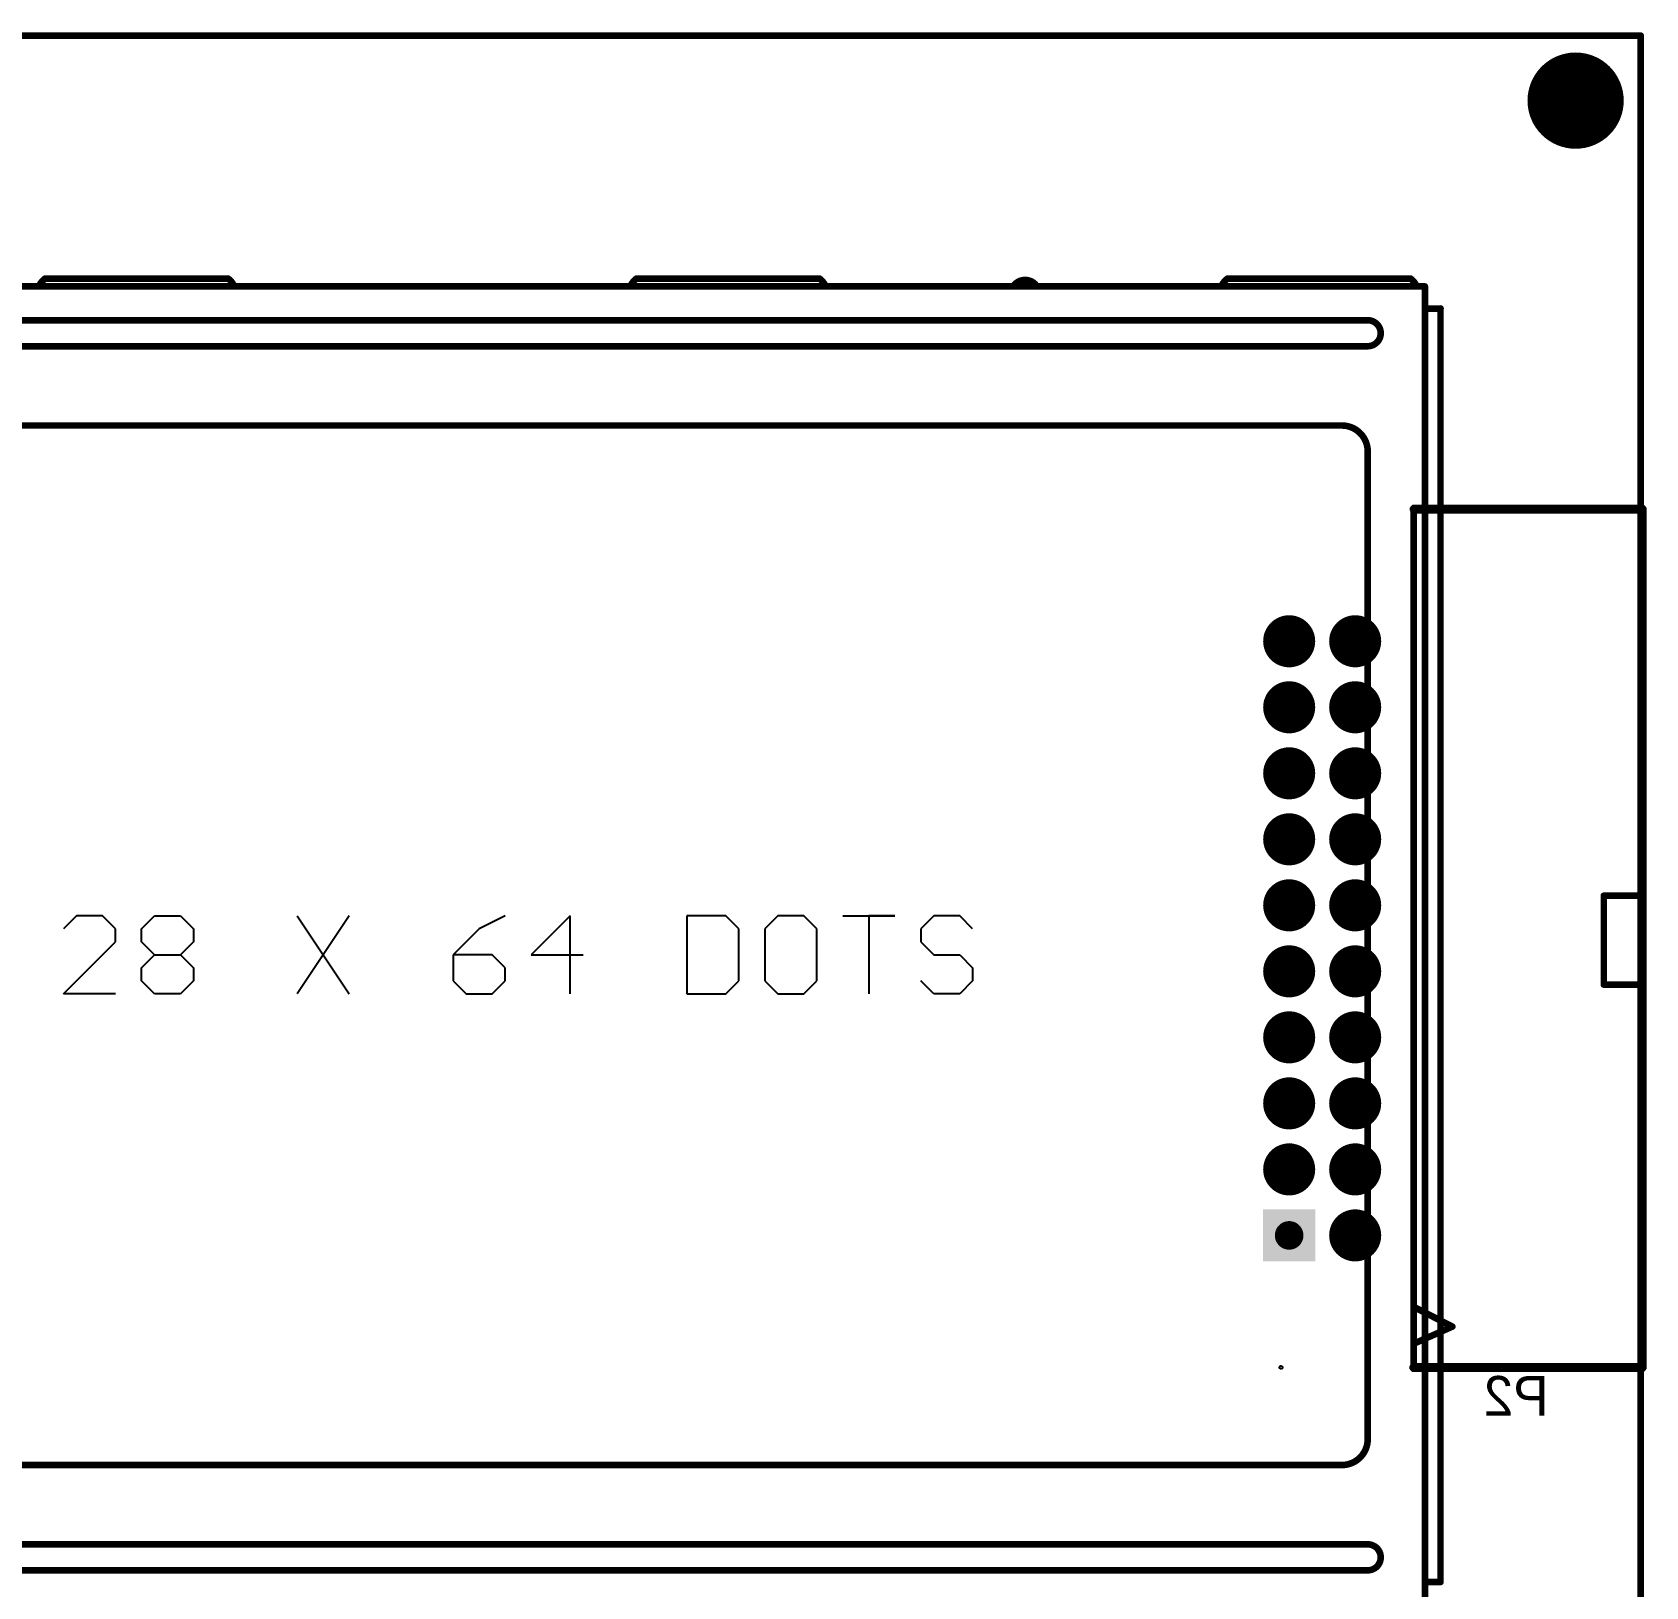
# Model space of a CAD drawing. Extents: x 70.2 to 163.5, y 145.5 to 238.7.
# Drawn here: x 101.4 to 163.5, y 178.9 to 238.7 of the extents above; entities that cross this region are included whole.
import ezdxf

# ---------------------------------------------------------------- set-up
doc = ezdxf.new("R2010")
doc.units = 0
for name, color, linetype in [('BOTTOMLAYER', 5, 'CONTINUOUS'), ('BOTTOMOVERLAY', 54, 'CONTINUOUS'), ('BOTTOMSOLDER', 6, 'CONTINUOUS'), ('KEEPOUTLAYER', 6, 'CONTINUOUS'), ('MECHANICAL1', 6, 'CONTINUOUS'), ('MECHANICAL15', 56, 'CONTINUOUS'), ('MECHANICAL6', 56, 'CONTINUOUS'), ('MULTILAYER', 9, 'CONTINUOUS'), ('PADHOLELAYER', 156, 'CONTINUOUS'), ('TOPLAYER', 1, 'CONTINUOUS'), ('TOPOVERLAY', 2, 'CONTINUOUS'), ('TOPSOLDER', 216, 'CONTINUOUS')]:
    doc.layers.add(name, color=color, linetype=linetype)

msp = doc.modelspace()

# ---------------------------------------------------------------- linework, layer by layer
at = {"layer": 'BOTTOMLAYER'}
for points, const_width in [([(159.907, 236.093, 1), (161.657, 236.093, 1)], 1.75), ([(149.308, 215.29, 1), (150.208, 215.29, 1)], 0.9), ([(151.848, 215.29, 1), (152.748, 215.29, 1)], 0.9), ([(149.308, 212.75, 1), (150.208, 212.75, 1)], 0.9), ([(151.848, 212.75, 1), (152.748, 212.75, 1)], 0.9), ([(149.308, 210.21, 1), (150.208, 210.21, 1)], 0.9), ([(151.848, 210.21, 1), (152.748, 210.21, 1)], 0.9), ([(149.308, 207.67, 1), (150.208, 207.67, 1)], 0.9), ([(151.848, 207.67, 1), (152.748, 207.67, 1)], 0.9), ([(149.308, 205.13, 1), (150.208, 205.13, 1)], 0.9), ([(151.848, 205.13, 1), (152.748, 205.13, 1)], 0.9), ([(149.308, 202.59, 1), (150.208, 202.59, 1)], 0.9), ([(151.848, 202.59, 1), (152.748, 202.59, 1)], 0.9), ([(149.308, 200.05, 1), (150.208, 200.05, 1)], 0.9), ([(151.848, 200.05, 1), (152.748, 200.05, 1)], 0.9), ([(149.308, 197.51, 1), (150.208, 197.51, 1)], 0.9), ([(151.848, 197.51, 1), (152.748, 197.51, 1)], 0.9), ([(149.308, 194.97, 1), (150.208, 194.97, 1)], 0.9), ([(151.848, 194.97, 1), (152.748, 194.97, 1)], 0.9), ([(151.848, 192.43, 1), (152.748, 192.43, 1)], 0.9)]:
    msp.add_lwpolyline(points, format="xyb", close=True, dxfattribs=dict(at, const_width=const_width))
msp.add_solid([(148.858, 193.33), (148.858, 191.53), (150.658, 193.33), (150.658, 191.53)], dxfattribs=at)
at = {"layer": 'BOTTOMOVERLAY', "const_width": 0.254}
for points in [[(154.548, 187.35), (154.548, 220.37)], [(154.553, 220.37), (163.353, 220.37)], [(163.353, 187.35), (163.353, 220.37)], [(161.868, 202.08), (161.868, 205.5)], [(161.868, 205.5), (163.353, 205.5)], [(161.868, 202.08), (163.353, 202.08)], [(154.548, 189.682), (156.038, 188.92)], [(154.548, 188.26), (156.038, 188.92)], [(154.548, 187.35), (163.353, 187.35)]]:
    msp.add_lwpolyline(points, dxfattribs=at)
at = {"layer": 'BOTTOMOVERLAY', "const_width": 0.127}
for points in [[(154.485, 220.37, 1), (154.612, 220.37, 1)], [(154.49, 220.37, 1), (154.617, 220.37, 1)], [(163.29, 220.37, 1), (163.417, 220.37, 1)], [(163.29, 220.37, 1), (163.417, 220.37, 1)], [(161.805, 205.5, 1), (161.932, 205.5, 1)], [(161.805, 205.5, 1), (161.932, 205.5, 1)], [(163.29, 205.5, 1), (163.417, 205.5, 1)], [(161.805, 202.08, 1), (161.932, 202.08, 1)], [(161.805, 202.08, 1), (161.932, 202.08, 1)], [(163.29, 202.08, 1), (163.417, 202.08, 1)], [(154.485, 189.682, 1), (154.612, 189.682, 1)], [(155.975, 188.92, 1), (156.102, 188.92, 1)], [(155.975, 188.92, 1), (156.102, 188.92, 1)], [(154.485, 188.26, 1), (154.612, 188.26, 1)], [(154.485, 187.35, 1), (154.612, 187.35, 1)], [(154.485, 187.35, 1), (154.612, 187.35, 1)], [(163.29, 187.35, 1), (163.417, 187.35, 1)], [(163.29, 187.35, 1), (163.417, 187.35, 1)]]:
    msp.add_lwpolyline(points, format="xyb", close=True, dxfattribs=at)
at = {"layer": 'BOTTOMSOLDER'}
for points, const_width in [([(159.856, 236.093, 1), (161.708, 236.093, 1)], 1.852), ([(149.258, 215.29, 1), (150.259, 215.29, 1)], 1.002), ([(151.798, 215.29, 1), (152.799, 215.29, 1)], 1.002), ([(149.258, 212.75, 1), (150.259, 212.75, 1)], 1.002), ([(151.798, 212.75, 1), (152.799, 212.75, 1)], 1.002), ([(149.258, 210.21, 1), (150.259, 210.21, 1)], 1.002), ([(151.798, 210.21, 1), (152.799, 210.21, 1)], 1.002), ([(149.258, 207.67, 1), (150.259, 207.67, 1)], 1.002), ([(151.798, 207.67, 1), (152.799, 207.67, 1)], 1.002), ([(149.258, 205.13, 1), (150.259, 205.13, 1)], 1.002), ([(151.798, 205.13, 1), (152.799, 205.13, 1)], 1.002), ([(149.258, 202.59, 1), (150.259, 202.59, 1)], 1.002), ([(151.798, 202.59, 1), (152.799, 202.59, 1)], 1.002), ([(149.258, 200.05, 1), (150.259, 200.05, 1)], 1.002), ([(151.798, 200.05, 1), (152.799, 200.05, 1)], 1.002), ([(149.258, 197.51, 1), (150.259, 197.51, 1)], 1.002), ([(151.798, 197.51, 1), (152.799, 197.51, 1)], 1.002), ([(149.258, 194.97, 1), (150.259, 194.97, 1)], 1.002), ([(151.798, 194.97, 1), (152.799, 194.97, 1)], 1.002), ([(151.798, 192.43, 1), (152.799, 192.43, 1)], 1.002)]:
    msp.add_lwpolyline(points, format="xyb", close=True, dxfattribs=dict(at, const_width=const_width))
msp.add_solid([(148.757, 193.432), (148.757, 191.429), (150.76, 193.432), (150.76, 191.429)], dxfattribs=at)
at = {"layer": 'KEEPOUTLAYER', "const_width": 0.152}
for points in [[(70.231, 238.542), (163.231, 238.542)], [(163.231, 145.542), (163.231, 238.542)]]:
    msp.add_lwpolyline(points, dxfattribs=at)
at = {"layer": 'KEEPOUTLAYER', "const_width": 0.0762}
msp.add_lwpolyline([(163.193, 238.542, 1), (163.269, 238.542, 1)], format="xyb", close=True, dxfattribs=at)
msp.add_lwpolyline([(163.193, 238.542, 1), (163.269, 238.542, 1)], format="xyb", close=True, dxfattribs=at)
at = {"layer": 'MECHANICAL1', "const_width": 0.152}
for points in [[(70.231, 238.542), (163.231, 238.542)], [(163.231, 145.542), (163.231, 238.542)]]:
    msp.add_lwpolyline(points, dxfattribs=at)
at = {"layer": 'MECHANICAL1', "const_width": 0.0762}
msp.add_lwpolyline([(163.193, 238.542, 1), (163.269, 238.542, 1)], format="xyb", close=True, dxfattribs=at)
msp.add_lwpolyline([(163.193, 238.542, 1), (163.269, 238.542, 1)], format="xyb", close=True, dxfattribs=at)
at = {"layer": 'MECHANICAL15'}
for p, q in [((149.438, 215.61), (149.438, 215.61)), ((149.438, 215.61), (149.438, 214.97)), ((150.078, 215.61), (149.438, 215.61)), ((150.078, 214.97), (150.078, 215.61)), ((151.978, 215.61), (151.978, 215.61)), ((151.978, 215.61), (151.978, 214.97)), ((152.618, 215.61), (151.978, 215.61)), ((152.618, 214.97), (152.618, 215.61)), ((149.438, 214.97), (150.078, 214.97)), ((151.978, 214.97), (152.618, 214.97)), ((149.438, 213.07), (149.438, 213.07)), ((149.438, 213.07), (149.438, 212.43)), ((150.078, 213.07), (149.438, 213.07)), ((150.078, 212.43), (150.078, 213.07)), ((151.978, 213.07), (151.978, 213.07)), ((151.978, 213.07), (151.978, 212.43)), ((152.618, 213.07), (151.978, 213.07)), ((152.618, 212.43), (152.618, 213.07)), ((149.438, 212.43), (150.078, 212.43)), ((151.978, 212.43), (152.618, 212.43)), ((149.438, 210.53), (149.438, 210.53)), ((149.438, 210.53), (149.438, 209.89)), ((150.078, 210.53), (149.438, 210.53)), ((150.078, 209.89), (150.078, 210.53)), ((151.978, 210.53), (151.978, 210.53)), ((151.978, 210.53), (151.978, 209.89)), ((152.618, 210.53), (151.978, 210.53)), ((152.618, 209.89), (152.618, 210.53)), ((149.438, 209.89), (150.078, 209.89)), ((151.978, 209.89), (152.618, 209.89)), ((149.438, 207.99), (149.438, 207.99)), ((149.438, 207.99), (149.438, 207.35)), ((150.078, 207.99), (149.438, 207.99)), ((150.078, 207.35), (150.078, 207.99)), ((151.978, 207.99), (151.978, 207.99)), ((151.978, 207.99), (151.978, 207.35)), ((152.618, 207.99), (151.978, 207.99)), ((152.618, 207.35), (152.618, 207.99)), ((149.438, 207.35), (150.078, 207.35)), ((151.978, 207.35), (152.618, 207.35)), ((149.438, 205.45), (149.438, 205.45)), ((149.438, 205.45), (149.438, 204.81)), ((150.078, 205.45), (149.438, 205.45)), ((150.078, 204.81), (150.078, 205.45)), ((151.978, 205.45), (151.978, 205.45)), ((151.978, 205.45), (151.978, 204.81)), ((152.618, 205.45), (151.978, 205.45)), ((152.618, 204.81), (152.618, 205.45)), ((149.438, 204.81), (150.078, 204.81)), ((151.978, 204.81), (152.618, 204.81)), ((149.438, 202.91), (149.438, 202.91)), ((149.438, 202.91), (149.438, 202.27)), ((150.078, 202.91), (149.438, 202.91)), ((150.078, 202.27), (150.078, 202.91)), ((151.978, 202.91), (151.978, 202.91)), ((151.978, 202.91), (151.978, 202.27)), ((152.618, 202.91), (151.978, 202.91)), ((152.618, 202.27), (152.618, 202.91)), ((149.438, 202.27), (150.078, 202.27)), ((151.978, 202.27), (152.618, 202.27)), ((149.438, 200.37), (149.438, 200.37)), ((149.438, 200.37), (149.438, 199.73)), ((150.078, 200.37), (149.438, 200.37)), ((150.078, 199.73), (150.078, 200.37)), ((151.978, 200.37), (151.978, 200.37)), ((151.978, 200.37), (151.978, 199.73)), ((152.618, 200.37), (151.978, 200.37)), ((152.618, 199.73), (152.618, 200.37)), ((149.438, 199.73), (150.078, 199.73)), ((151.978, 199.73), (152.618, 199.73)), ((149.438, 197.83), (149.438, 197.83)), ((149.438, 197.83), (149.438, 197.19)), ((150.078, 197.83), (149.438, 197.83)), ((150.078, 197.19), (150.078, 197.83)), ((151.978, 197.83), (151.978, 197.83)), ((151.978, 197.83), (151.978, 197.19)), ((152.618, 197.83), (151.978, 197.83)), ((152.618, 197.19), (152.618, 197.83)), ((149.438, 197.19), (150.078, 197.19)), ((151.978, 197.19), (152.618, 197.19)), ((149.438, 195.29), (149.438, 195.29)), ((149.438, 195.29), (149.438, 194.65)), ((150.078, 195.29), (149.438, 195.29)), ((150.078, 194.65), (150.078, 195.29)), ((151.978, 195.29), (151.978, 195.29)), ((151.978, 195.29), (151.978, 194.65)), ((152.618, 195.29), (151.978, 195.29)), ((152.618, 194.65), (152.618, 195.29)), ((149.438, 194.65), (150.078, 194.65)), ((151.978, 194.65), (152.618, 194.65)), ((149.438, 192.75), (149.438, 192.75)), ((149.438, 192.75), (149.438, 192.11)), ((150.078, 192.75), (149.438, 192.75)), ((150.078, 192.11), (150.078, 192.75)), ((151.978, 192.75), (151.978, 192.75)), ((151.978, 192.75), (151.978, 192.11)), ((152.618, 192.75), (151.978, 192.75)), ((152.618, 192.11), (152.618, 192.75)), ((149.438, 192.11), (150.078, 192.11)), ((151.978, 192.11), (152.618, 192.11)), ((149.38, 187.375), (149.414, 187.41)), ((149.38, 187.326), (149.38, 187.375)), ((149.414, 187.291), (149.38, 187.326)), ((149.414, 187.41), (149.438, 187.41)), ((149.438, 187.29), (149.414, 187.291)), ((149.438, 187.41), (149.463, 187.41)), ((149.463, 187.291), (149.438, 187.29)), ((149.438, 187.29), (149.438, 187.29)), ((149.463, 187.41), (149.497, 187.375)), ((149.497, 187.326), (149.463, 187.291)), ((149.497, 187.375), (149.497, 187.326))]:
    msp.add_line(p, q, dxfattribs=at)
at = {"layer": 'MECHANICAL15', "const_width": 0.0508}
for points in [[(154.551, 220.37), (163.351, 220.37)], [(154.551, 187.35), (154.551, 220.37)], [(163.351, 187.35), (163.351, 220.37)], [(154.551, 187.35), (163.351, 187.35)]]:
    msp.add_lwpolyline(points, dxfattribs=at)
at = {"layer": 'MECHANICAL15', "const_width": 0.0254}
for points in [[(154.539, 220.37, 1), (154.564, 220.37, 1)], [(154.539, 220.37, 1), (154.564, 220.37, 1)], [(163.339, 220.37, 1), (163.364, 220.37, 1)], [(163.339, 220.37, 1), (163.364, 220.37, 1)], [(154.539, 187.35, 1), (154.564, 187.35, 1)], [(154.539, 187.35, 1), (154.564, 187.35, 1)], [(163.339, 187.35, 1), (163.364, 187.35, 1)], [(163.339, 187.35, 1), (163.364, 187.35, 1)]]:
    msp.add_lwpolyline(points, format="xyb", close=True, dxfattribs=at)
at = {"layer": 'MECHANICAL6'}
for p, q in [((154.501, 220.497), (154.426, 220.423)), ((154.553, 220.497), (154.501, 220.497)), ((163.353, 220.497), (154.553, 220.497)), ((163.301, 220.497), (163.226, 220.423)), ((163.406, 220.497), (163.301, 220.497)), ((163.406, 220.497), (163.353, 220.497)), ((163.353, 220.497), (163.353, 220.497)), ((163.48, 220.423), (163.406, 220.497)), ((163.48, 220.423), (163.406, 220.497)), ((154.426, 220.423), (154.426, 220.318)), ((154.426, 220.318), (154.501, 220.243)), ((154.501, 220.243), (154.553, 220.243)), ((154.553, 220.243), (154.553, 220.243)), ((154.553, 220.243), (163.353, 220.243)), ((163.226, 220.423), (163.226, 220.37)), ((163.226, 220.37), (163.226, 220.37)), ((163.226, 220.37), (163.226, 187.35)), ((163.353, 220.243), (163.406, 220.243)), ((163.406, 220.243), (163.48, 220.318)), ((163.48, 220.318), (163.48, 220.423)), ((163.48, 220.37), (163.48, 220.423)), ((163.48, 187.35), (163.48, 220.37)), ((154.496, 187.477), (154.421, 187.403)), ((154.421, 187.403), (154.421, 187.298)), ((154.421, 187.298), (154.496, 187.223)), ((154.548, 187.477), (154.496, 187.477)), ((154.496, 187.223), (154.548, 187.223)), ((163.353, 187.477), (154.548, 187.477)), ((154.548, 187.223), (154.548, 187.223)), ((154.548, 187.223), (163.353, 187.223)), ((163.226, 187.35), (163.226, 187.298)), ((163.226, 187.298), (163.301, 187.223)), ((163.301, 187.223), (163.406, 187.223)), ((163.353, 187.477), (163.353, 187.477)), ((163.406, 187.477), (163.353, 187.477)), ((163.353, 187.223), (163.406, 187.223)), ((163.48, 187.403), (163.406, 187.477)), ((163.406, 187.223), (163.48, 187.298)), ((163.406, 187.223), (163.48, 187.298)), ((163.48, 187.298), (163.48, 187.403)), ((163.48, 187.298), (163.48, 187.35)), ((163.48, 187.35), (163.48, 187.35))]:
    msp.add_line(p, q, dxfattribs=at)
at = {"layer": 'MULTILAYER'}
for points, const_width in [([(159.907, 236.093, 1), (161.657, 236.093, 1)], 1.75), ([(149.308, 215.29, 1), (150.208, 215.29, 1)], 0.9), ([(151.848, 215.29, 1), (152.748, 215.29, 1)], 0.9), ([(149.308, 212.75, 1), (150.208, 212.75, 1)], 0.9), ([(151.848, 212.75, 1), (152.748, 212.75, 1)], 0.9), ([(149.308, 210.21, 1), (150.208, 210.21, 1)], 0.9), ([(151.848, 210.21, 1), (152.748, 210.21, 1)], 0.9), ([(149.308, 207.67, 1), (150.208, 207.67, 1)], 0.9), ([(151.848, 207.67, 1), (152.748, 207.67, 1)], 0.9), ([(149.308, 205.13, 1), (150.208, 205.13, 1)], 0.9), ([(151.848, 205.13, 1), (152.748, 205.13, 1)], 0.9), ([(149.308, 202.59, 1), (150.208, 202.59, 1)], 0.9), ([(151.848, 202.59, 1), (152.748, 202.59, 1)], 0.9), ([(149.308, 200.05, 1), (150.208, 200.05, 1)], 0.9), ([(151.848, 200.05, 1), (152.748, 200.05, 1)], 0.9), ([(149.308, 197.51, 1), (150.208, 197.51, 1)], 0.9), ([(151.848, 197.51, 1), (152.748, 197.51, 1)], 0.9), ([(149.308, 194.97, 1), (150.208, 194.97, 1)], 0.9), ([(151.848, 194.97, 1), (152.748, 194.97, 1)], 0.9), ([(151.848, 192.43, 1), (152.748, 192.43, 1)], 0.9)]:
    msp.add_lwpolyline(points, format="xyb", close=True, dxfattribs=dict(at, const_width=const_width))
msp.add_solid([(148.858, 193.33), (148.858, 191.53), (150.658, 193.33), (150.658, 191.53)], dxfattribs=at)
at = {"layer": 'PADHOLELAYER'}
for points, const_width in [([(159.907, 236.093, 1), (161.657, 236.093, 1)], 1.75), ([(149.483, 215.29, 1), (150.033, 215.29, 1)], 0.55), ([(152.023, 215.29, 1), (152.573, 215.29, 1)], 0.55), ([(149.483, 212.75, 1), (150.033, 212.75, 1)], 0.55), ([(152.023, 212.75, 1), (152.573, 212.75, 1)], 0.55), ([(149.483, 210.21, 1), (150.033, 210.21, 1)], 0.55), ([(152.023, 210.21, 1), (152.573, 210.21, 1)], 0.55), ([(149.483, 207.67, 1), (150.033, 207.67, 1)], 0.55), ([(152.023, 207.67, 1), (152.573, 207.67, 1)], 0.55), ([(149.483, 205.13, 1), (150.033, 205.13, 1)], 0.55), ([(152.023, 205.13, 1), (152.573, 205.13, 1)], 0.55), ([(149.483, 202.59, 1), (150.033, 202.59, 1)], 0.55), ([(152.023, 202.59, 1), (152.573, 202.59, 1)], 0.55), ([(149.483, 200.05, 1), (150.033, 200.05, 1)], 0.55), ([(152.023, 200.05, 1), (152.573, 200.05, 1)], 0.55), ([(149.483, 197.51, 1), (150.033, 197.51, 1)], 0.55), ([(152.023, 197.51, 1), (152.573, 197.51, 1)], 0.55), ([(149.483, 194.97, 1), (150.033, 194.97, 1)], 0.55), ([(152.023, 194.97, 1), (152.573, 194.97, 1)], 0.55), ([(149.483, 192.43, 1), (150.033, 192.43, 1)], 0.55), ([(152.023, 192.43, 1), (152.573, 192.43, 1)], 0.55)]:
    msp.add_lwpolyline(points, format="xyb", close=True, dxfattribs=dict(at, const_width=const_width))
at = {"layer": 'TOPLAYER'}
for points, const_width in [([(159.907, 236.093, 1), (161.657, 236.093, 1)], 1.75), ([(149.308, 215.29, 1), (150.208, 215.29, 1)], 0.9), ([(151.848, 215.29, 1), (152.748, 215.29, 1)], 0.9), ([(149.308, 212.75, 1), (150.208, 212.75, 1)], 0.9), ([(151.848, 212.75, 1), (152.748, 212.75, 1)], 0.9), ([(149.308, 210.21, 1), (150.208, 210.21, 1)], 0.9), ([(151.848, 210.21, 1), (152.748, 210.21, 1)], 0.9), ([(149.308, 207.67, 1), (150.208, 207.67, 1)], 0.9), ([(151.848, 207.67, 1), (152.748, 207.67, 1)], 0.9), ([(149.308, 205.13, 1), (150.208, 205.13, 1)], 0.9), ([(151.848, 205.13, 1), (152.748, 205.13, 1)], 0.9), ([(149.308, 202.59, 1), (150.208, 202.59, 1)], 0.9), ([(151.848, 202.59, 1), (152.748, 202.59, 1)], 0.9), ([(149.308, 200.05, 1), (150.208, 200.05, 1)], 0.9), ([(151.848, 200.05, 1), (152.748, 200.05, 1)], 0.9), ([(149.308, 197.51, 1), (150.208, 197.51, 1)], 0.9), ([(151.848, 197.51, 1), (152.748, 197.51, 1)], 0.9), ([(149.308, 194.97, 1), (150.208, 194.97, 1)], 0.9), ([(151.848, 194.97, 1), (152.748, 194.97, 1)], 0.9), ([(151.848, 192.43, 1), (152.748, 192.43, 1)], 0.9)]:
    msp.add_lwpolyline(points, format="xyb", close=True, dxfattribs=dict(at, const_width=const_width))
msp.add_solid([(148.858, 193.33), (148.858, 191.53), (150.658, 193.33), (150.658, 191.53)], dxfattribs=at)
at = {"layer": 'TOPOVERLAY'}
for p, q in [((103.089, 204.724), (102.589, 204.224)), ((104.088, 204.724), (103.089, 204.724)), ((104.588, 204.224), (104.088, 204.724)), ((105.588, 204.224), (106.088, 204.724)), ((106.088, 204.724), (107.087, 204.724)), ((107.087, 204.724), (107.587, 204.224)), ((111.586, 204.724), (113.585, 201.725)), ((113.585, 204.724), (111.586, 201.725)), ((119.583, 204.724), (118.584, 204.224)), ((122.082, 204.724), (120.583, 203.224)), ((122.082, 201.725), (122.082, 204.724)), ((126.581, 204.724), (126.581, 201.725)), ((128.08, 204.724), (126.581, 204.724)), ((128.58, 204.224), (128.08, 204.724)), ((130.08, 204.724), (129.58, 204.224)), ((131.079, 204.724), (130.08, 204.724)), ((131.579, 204.224), (131.079, 204.724)), ((132.579, 204.724), (134.578, 204.724)), ((134.578, 204.724), (133.579, 204.724)), ((133.579, 204.724), (133.579, 201.725)), ((136.078, 204.724), (135.578, 204.224)), ((137.078, 204.724), (136.078, 204.724)), ((137.577, 204.224), (137.078, 204.724)), ((102.589, 201.725), (104.588, 203.724)), ((104.588, 203.724), (104.588, 204.224)), ((105.588, 203.724), (105.588, 204.224)), ((106.088, 203.224), (105.588, 203.724)), ((107.587, 203.724), (107.087, 203.224)), ((107.587, 204.224), (107.587, 203.724)), ((118.584, 204.224), (117.584, 203.224)), ((128.58, 202.224), (128.58, 204.224)), ((129.58, 204.224), (129.58, 202.224)), ((131.579, 202.224), (131.579, 204.224)), ((135.578, 204.224), (135.578, 203.724)), ((135.578, 203.724), (136.078, 203.224)), ((105.588, 202.724), (106.088, 203.224)), ((106.088, 203.224), (107.087, 203.224)), ((107.087, 203.224), (107.587, 202.724)), ((117.584, 203.224), (117.584, 202.224)), ((119.083, 203.224), (117.584, 203.224)), ((119.583, 202.724), (119.083, 203.224)), ((120.583, 203.224), (122.582, 203.224)), ((136.078, 203.224), (137.078, 203.224)), ((137.078, 203.224), (137.577, 202.724)), ((105.588, 202.224), (105.588, 202.724)), ((107.587, 202.724), (107.587, 202.224)), ((119.583, 202.224), (119.583, 202.724)), ((137.577, 202.724), (137.577, 202.224)), ((106.088, 201.725), (105.588, 202.224)), ((107.587, 202.224), (107.087, 201.725)), ((117.584, 202.224), (118.084, 201.725)), ((119.083, 201.725), (119.583, 202.224)), ((128.08, 201.725), (128.58, 202.224)), ((129.58, 202.224), (130.08, 201.725)), ((131.079, 201.725), (131.579, 202.224)), ((136.078, 201.725), (135.578, 202.224)), ((137.577, 202.224), (137.078, 201.725)), ((104.588, 201.725), (102.589, 201.725)), ((107.087, 201.725), (106.088, 201.725)), ((118.084, 201.725), (119.083, 201.725)), ((126.581, 201.725), (128.08, 201.725)), ((130.08, 201.725), (131.079, 201.725)), ((137.078, 201.725), (136.078, 201.725))]:
    msp.add_line(p, q, dxfattribs=at)
at = {"layer": 'TOPOVERLAY', "const_width": 0.254}
for points in [[(70.282, 238.593), (163.282, 238.593)], [(163.282, 168.593), (163.282, 238.593)], [(101.877, 229.243), (108.927, 229.243)], [(124.637, 229.243), (131.687, 229.243)], [(147.382, 229.243), (154.432, 229.243)], [(78.582, 228.943), (154.782, 228.943)], [(78.582, 228.943), (154.782, 228.943)], [(78.782, 228.943), (154.982, 228.943)], [(78.782, 228.943), (154.982, 228.943)], [(78.782, 228.943), (154.982, 228.943)], [(154.982, 228.093), (154.982, 228.943)], [(154.982, 228.093), (154.982, 228.943)], [(154.982, 228.093), (154.982, 228.943)], [(154.982, 228.093), (154.982, 228.478)], [(154.982, 228.093), (154.982, 228.478)], [(154.982, 228.093), (155.582, 228.093)], [(154.982, 179.093), (154.982, 228.093)], [(154.982, 228.093), (155.582, 228.093)], [(155.582, 179.093), (155.582, 228.093)], [(155.582, 179.093), (155.582, 228.093)], [(80.782, 227.643), (152.782, 227.643)], [(80.782, 227.643), (152.782, 227.643)], [(80.782, 226.643), (152.782, 226.643)], [(80.782, 226.643), (152.782, 226.643)], [(81.782, 223.593), (151.782, 223.593)], [(81.782, 223.593), (151.782, 223.593)], [(152.782, 184.593), (152.782, 222.593)], [(152.782, 184.593), (152.782, 222.593)], [(81.782, 183.593), (151.782, 183.593)], [(81.782, 183.593), (151.782, 183.593)], [(80.782, 180.543), (152.782, 180.543)], [(80.782, 179.543), (152.782, 179.543)], [(154.982, 179.093), (155.582, 179.093)], [(154.982, 178.243), (154.982, 179.093)], [(154.982, 179.093), (155.582, 179.093)], [(154.982, 178.243), (154.982, 179.093)]]:
    msp.add_lwpolyline(points, dxfattribs=at)
at = {"layer": 'TOPOVERLAY'}
for points, const_width in [([(163.285, 238.593, 1), (163.279, 238.593, 1)], 0.254), ([(163.216, 238.593, 1), (163.343, 238.593, 1)], 0.127), ([(163.219, 238.593, 1), (163.346, 238.593, 1)], 0.127), ([(163.219, 238.593, 1), (163.346, 238.593, 1)], 0.127), ([(163.222, 238.593, 1), (163.349, 238.593, 1)], 0.127), ([(101.814, 229.243, 1), (101.941, 229.243, 1)], 0.127), ([(101.814, 229.243, 1), (101.941, 229.243, 1)], 0.127), ([(108.864, 229.243, 1), (108.991, 229.243, 1)], 0.127), ([(108.864, 229.243, 1), (108.991, 229.243, 1)], 0.127), ([(124.574, 229.243, 1), (124.701, 229.243, 1)], 0.127), ([(124.574, 229.243, 1), (124.701, 229.243, 1)], 0.127), ([(131.624, 229.243, 1), (131.751, 229.243, 1)], 0.127), ([(131.624, 229.243, 1), (131.751, 229.243, 1)], 0.127), ([(147.319, 229.243, 1), (147.446, 229.243, 1)], 0.127), ([(147.319, 229.243, 1), (147.446, 229.243, 1)], 0.127), ([(154.369, 229.243, 1), (154.496, 229.243, 1)], 0.127), ([(154.369, 229.243, 1), (154.496, 229.243, 1)], 0.127), ([(101.576, 228.943, 1), (101.703, 228.943, 1)], 0.127), ([(109.101, 228.943, 1), (109.228, 228.943, 1)], 0.127), ([(124.336, 228.943, 1), (124.463, 228.943, 1)], 0.127), ([(131.861, 228.943, 1), (131.988, 228.943, 1)], 0.127), ([(139.07, 228.943, 1), (139.197, 228.943, 1)], 0.127), ([(139.992, 228.943, 1), (140.119, 228.943, 1)], 0.127), ([(147.081, 228.943, 1), (147.208, 228.943, 1)], 0.127), ([(154.606, 228.943, 1), (154.733, 228.943, 1)], 0.127), ([(154.719, 228.943, 1), (154.846, 228.943, 1)], 0.127), ([(154.719, 228.943, 1), (154.846, 228.943, 1)], 0.127), ([(154.919, 228.943, 1), (155.046, 228.943, 1)], 0.127), ([(154.919, 228.943, 1), (155.046, 228.943, 1)], 0.127), ([(154.919, 228.943, 1), (155.046, 228.943, 1)], 0.127), ([(154.919, 228.943, 1), (155.046, 228.943, 1)], 0.127), ([(154.919, 228.943, 1), (155.046, 228.943, 1)], 0.127), ([(154.919, 228.943, 1), (155.046, 228.943, 1)], 0.127), ([(154.919, 228.478, 1), (155.046, 228.478, 1)], 0.127), ([(154.919, 228.478, 1), (155.046, 228.478, 1)], 0.127), ([(154.919, 228.093, 1), (155.046, 228.093, 1)], 0.127), ([(154.919, 228.093, 1), (155.046, 228.093, 1)], 0.127), ([(154.919, 228.093, 1), (155.046, 228.093, 1)], 0.127), ([(154.919, 228.093, 1), (155.046, 228.093, 1)], 0.127), ([(154.919, 228.093, 1), (155.046, 228.093, 1)], 0.127), ([(154.919, 228.093, 1), (155.046, 228.093, 1)], 0.127), ([(154.919, 228.093, 1), (155.046, 228.093, 1)], 0.127), ([(154.919, 228.093, 1), (155.046, 228.093, 1)], 0.127), ([(155.585, 228.093, 1), (155.579, 228.093, 1)], 0.254), ([(155.516, 228.093, 1), (155.643, 228.093, 1)], 0.127), ([(155.519, 228.093, 1), (155.646, 228.093, 1)], 0.127), ([(155.519, 228.093, 1), (155.646, 228.093, 1)], 0.127), ([(155.519, 228.093, 1), (155.646, 228.093, 1)], 0.127), ([(155.519, 228.093, 1), (155.646, 228.093, 1)], 0.127), ([(155.522, 228.093, 1), (155.649, 228.093, 1)], 0.127), ([(152.719, 227.643, 1), (152.846, 227.643, 1)], 0.127), ([(152.719, 227.643, 1), (152.846, 227.643, 1)], 0.127), ([(152.719, 227.643, 1), (152.846, 227.643, 1)], 0.127), ([(152.719, 227.643, 1), (152.846, 227.643, 1)], 0.127), ([(152.719, 226.643, 1), (152.846, 226.643, 1)], 0.127), ([(152.719, 226.643, 1), (152.846, 226.643, 1)], 0.127), ([(152.719, 226.643, 1), (152.846, 226.643, 1)], 0.127), ([(152.719, 226.643, 1), (152.846, 226.643, 1)], 0.127), ([(151.719, 223.593, 1), (151.846, 223.593, 1)], 0.127), ([(151.719, 223.593, 1), (151.846, 223.593, 1)], 0.127), ([(151.719, 223.593, 1), (151.846, 223.593, 1)], 0.127), ([(151.719, 223.593, 1), (151.846, 223.593, 1)], 0.127), ([(152.785, 222.593, 1), (152.779, 222.593, 1)], 0.254), ([(152.716, 222.593, 1), (152.843, 222.593, 1)], 0.127), ([(152.719, 222.593, 1), (152.846, 222.593, 1)], 0.127), ([(152.719, 222.593, 1), (152.846, 222.593, 1)], 0.127), ([(152.719, 222.593, 1), (152.846, 222.593, 1)], 0.127), ([(152.719, 222.593, 1), (152.846, 222.593, 1)], 0.127), ([(152.722, 222.593, 1), (152.849, 222.593, 1)], 0.127), ([(152.719, 184.593, 1), (152.846, 184.593, 1)], 0.127), ([(152.719, 184.593, 1), (152.846, 184.593, 1)], 0.127), ([(152.719, 184.593, 1), (152.846, 184.593, 1)], 0.127), ([(152.719, 184.593, 1), (152.846, 184.593, 1)], 0.127), ([(151.719, 183.593, 1), (151.846, 183.593, 1)], 0.127), ([(151.719, 183.593, 1), (151.846, 183.593, 1)], 0.127), ([(151.719, 183.593, 1), (151.846, 183.593, 1)], 0.127), ([(151.719, 183.593, 1), (151.846, 183.593, 1)], 0.127), ([(152.719, 180.543, 1), (152.846, 180.543, 1)], 0.127), ([(152.719, 180.543, 1), (152.846, 180.543, 1)], 0.127), ([(152.719, 180.543, 1), (152.846, 180.543, 1)], 0.127), ([(152.719, 179.543, 1), (152.846, 179.543, 1)], 0.127), ([(152.719, 179.543, 1), (152.846, 179.543, 1)], 0.127), ([(152.719, 179.543, 1), (152.846, 179.543, 1)], 0.127), ([(154.919, 179.093, 1), (155.046, 179.093, 1)], 0.127), ([(154.919, 179.093, 1), (155.046, 179.093, 1)], 0.127), ([(154.919, 179.093, 1), (155.046, 179.093, 1)], 0.127), ([(154.919, 179.093, 1), (155.046, 179.093, 1)], 0.127), ([(154.919, 179.093, 1), (155.046, 179.093, 1)], 0.127), ([(155.519, 179.093, 1), (155.646, 179.093, 1)], 0.127), ([(155.519, 179.093, 1), (155.646, 179.093, 1)], 0.127), ([(155.519, 179.093, 1), (155.646, 179.093, 1)], 0.127), ([(155.519, 179.093, 1), (155.646, 179.093, 1)], 0.127)]:
    msp.add_lwpolyline(points, format="xyb", close=True, dxfattribs=dict(at, const_width=const_width))
at = {"layer": 'TOPOVERLAY', "const_width": 0.254}
for points in [[(101.64, 228.943, -0.129664), (101.877, 229.243)], [(108.927, 229.243, -0.129664), (109.165, 228.943)], [(124.4, 228.943, -0.129664), (124.637, 229.243)], [(131.687, 229.243, -0.129664), (131.925, 228.943)], [(139.134, 228.943, -0.542326), (140.056, 228.943)], [(147.145, 228.943, -0.129664), (147.382, 229.243)], [(154.432, 229.243, -0.129664), (154.67, 228.943)], [(152.782, 227.643, -1), (152.782, 226.643)], [(152.782, 227.643, -1), (152.782, 226.643)], [(151.782, 223.593, -0.414214), (152.782, 222.593)], [(151.782, 223.593, -0.414214), (152.782, 222.593)], [(152.782, 184.593, -0.414214), (151.782, 183.593)], [(152.782, 184.593, -0.414214), (151.782, 183.593)], [(152.782, 180.543, -1), (152.782, 179.543)], [(152.782, 180.543, -1), (152.782, 179.543)]]:
    msp.add_lwpolyline(points, format="xyb", dxfattribs=at)
at = {"layer": 'TOPSOLDER'}
for points, const_width in [([(159.856, 236.093, 1), (161.708, 236.093, 1)], 1.852), ([(149.258, 215.29, 1), (150.259, 215.29, 1)], 1.002), ([(151.798, 215.29, 1), (152.799, 215.29, 1)], 1.002), ([(149.258, 212.75, 1), (150.259, 212.75, 1)], 1.002), ([(151.798, 212.75, 1), (152.799, 212.75, 1)], 1.002), ([(149.258, 210.21, 1), (150.259, 210.21, 1)], 1.002), ([(151.798, 210.21, 1), (152.799, 210.21, 1)], 1.002), ([(149.258, 207.67, 1), (150.259, 207.67, 1)], 1.002), ([(151.798, 207.67, 1), (152.799, 207.67, 1)], 1.002), ([(149.258, 205.13, 1), (150.259, 205.13, 1)], 1.002), ([(151.798, 205.13, 1), (152.799, 205.13, 1)], 1.002), ([(149.258, 202.59, 1), (150.259, 202.59, 1)], 1.002), ([(151.798, 202.59, 1), (152.799, 202.59, 1)], 1.002), ([(149.258, 200.05, 1), (150.259, 200.05, 1)], 1.002), ([(151.798, 200.05, 1), (152.799, 200.05, 1)], 1.002), ([(149.258, 197.51, 1), (150.259, 197.51, 1)], 1.002), ([(151.798, 197.51, 1), (152.799, 197.51, 1)], 1.002), ([(149.258, 194.97, 1), (150.259, 194.97, 1)], 1.002), ([(151.798, 194.97, 1), (152.799, 194.97, 1)], 1.002), ([(151.798, 192.43, 1), (152.799, 192.43, 1)], 1.002)]:
    msp.add_lwpolyline(points, format="xyb", close=True, dxfattribs=dict(at, const_width=const_width))
msp.add_solid([(148.757, 193.432), (148.757, 191.429), (150.76, 193.432), (150.76, 191.429)], dxfattribs=at)

# ---------------------------------------------------------------- texts
at = {"layer": 'BOTTOMOVERLAY', "text_generation_flag": 2}
msp.add_text('P2', height=1.524, dxfattribs=at).set_placement((159.741, 185.496))

doc.saveas('drawing.dxf')
